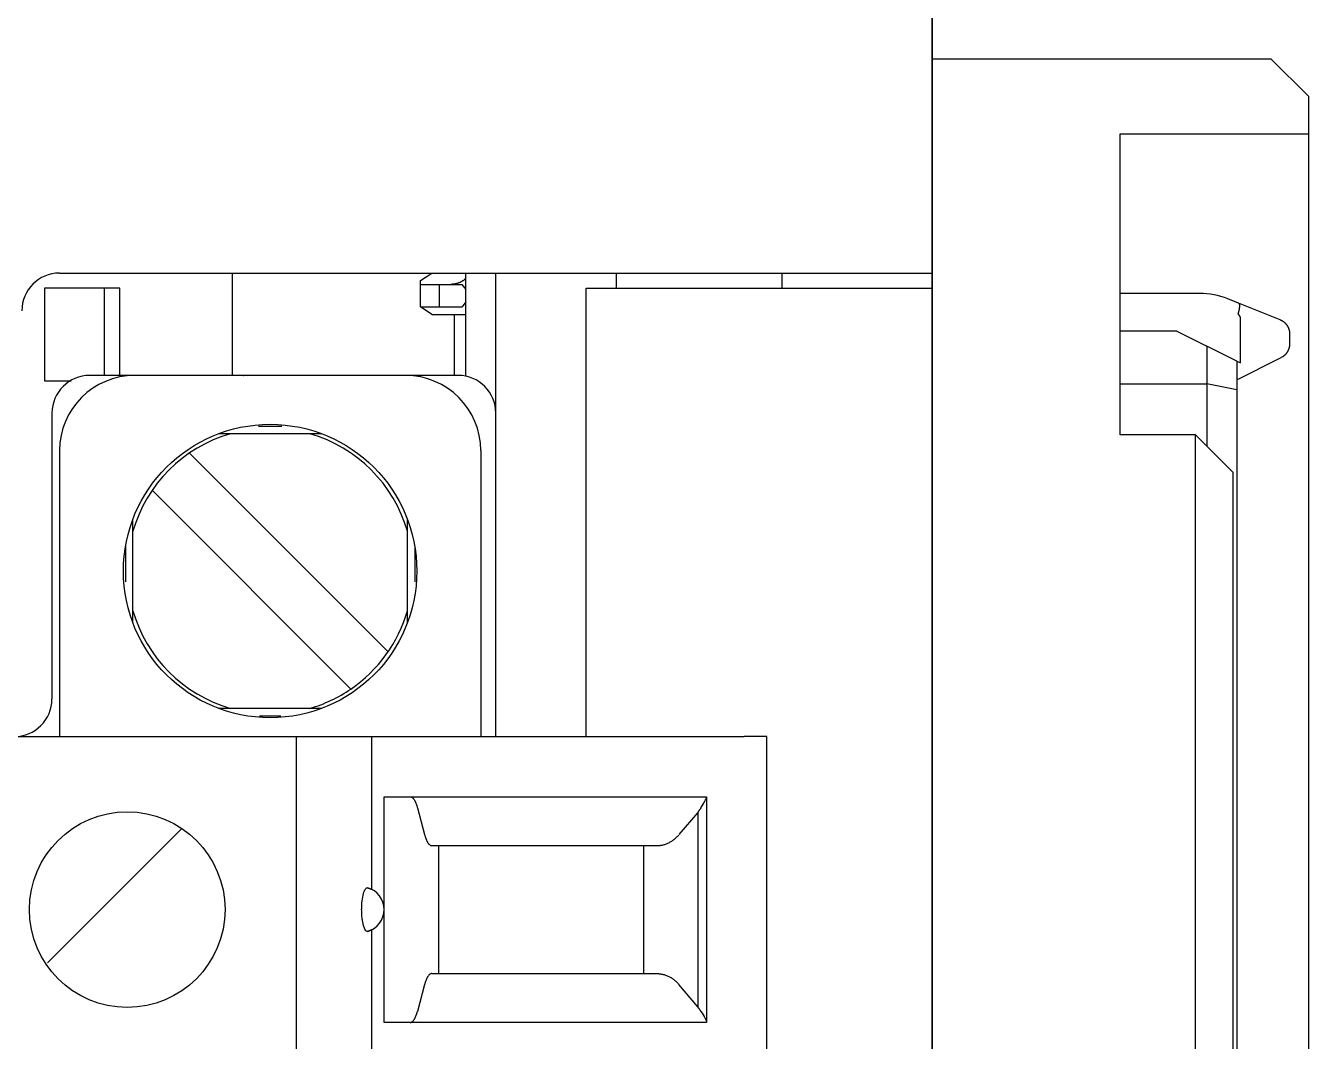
# Model space of a CAD drawing. Header units: millimetres. Extents: x 0 to 900, y 0 to 297.
# Drawn here: x 667.11 to 669.241, y 143.317 to 145.004 of the extents above; entities that cross this region are included whole.
import ezdxf

# ---------------------------------------------------------------- set-up
doc = ezdxf.new("R2010")
doc.units = ezdxf.units.MM

msp = doc.modelspace()

# ---------------------------------------------------------------- linework, layer by layer
at = {"color": 7, "linetype": 'Continuous'}
for p, q in [((668.61628072, 139.68042821), (668.61628072, 150.80542821)), ((668.61628072, 150.80542821), (668.61628072, 139.68042821)), ((668.61628072, 144.94917821), (669.17878072, 144.94917821)), ((669.24128072, 144.88667821), (669.17878072, 144.94917821)), ((669.24128072, 144.88667821), (669.24128072, 142.21167821)), ((668.92878072, 144.32417821), (668.92878072, 144.82417821)), ((668.92878072, 144.82417821), (669.24128072, 144.82417821)), ((667.16628072, 144.59292821), (668.61628072, 144.59292821)), ((667.45377947, 144.42292821), (667.45377947, 144.59292946)), ((667.76628072, 144.58042821), (667.78503072, 144.59292821)), ((667.84128072, 144.42166571), (667.84128072, 144.59292821)), ((667.89128072, 143.82292821), (667.89128072, 144.59292946)), ((668.09128197, 144.59292946), (668.09128197, 144.56792946)), ((668.36628072, 144.59292821), (668.36628072, 144.56792821)), ((667.14128072, 144.56792821), (667.14128072, 144.41417821)), ((667.26628072, 144.56792821), (667.14128072, 144.56792821)), ((667.24128197, 144.42292821), (667.24128072, 144.56792821)), ((667.26628197, 144.42292821), (667.26628072, 144.56792821)), ((667.76628072, 144.53667821), (667.76628072, 144.58042821)), ((667.76628072, 144.57417946), (667.79753072, 144.57417821)), ((667.79753072, 144.57417946), (667.83502947, 144.57417946)), ((667.79753072, 144.53667821), (667.79753072, 144.57417946)), ((667.83502947, 144.57417946), (667.84128197, 144.56542946)), ((668.04128072, 143.82292946), (668.04128072, 144.56792821)), ((668.04128072, 144.56792821), (668.61628072, 144.56792821)), ((667.84128197, 144.54542821), (667.83508197, 144.53667821)), ((669.06095822, 144.55917821), (668.92878197, 144.55917946)), ((669.12517697, 144.54312071), (669.10738197, 144.55023821)), ((669.19431572, 144.51546446), (669.12517697, 144.54312071)), ((667.78503072, 144.52417821), (667.76628072, 144.53667821)), ((667.76628072, 144.53667821), (667.83508197, 144.53667821)), ((667.78503072, 144.52417821), (667.84128072, 144.52417821)), ((667.82253072, 144.42292946), (667.82252947, 144.52417821)), ((669.12829447, 144.44379571), (669.12829447, 144.51990946)), ((669.02252947, 144.49667821), (668.92878197, 144.49667821)), ((669.02253072, 144.49667821), (669.07253072, 144.47167821)), ((669.21003072, 144.49225321), (669.21003072, 144.47494196)), ((669.12253072, 144.44667946), (669.07253197, 144.47167821)), ((669.07253197, 144.47167821), (669.07253197, 144.40899071)), ((669.12253072, 144.41574071), (669.19621072, 144.45258071)), ((669.12253072, 144.44667821), (669.12829572, 144.44379696)), ((669.12253072, 144.44667821), (669.12253072, 142.65167821)), ((667.14128072, 144.41417821), (667.18564697, 144.41417821)), ((667.82877947, 144.42292821), (667.21627947, 144.42292821)), ((667.47225947, 144.42293196), (667.47262197, 144.42292821)), ((668.92878072, 144.40917821), (669.07253197, 144.40899071)), ((669.07253197, 144.40899071), (669.07253072, 144.30542821)), ((669.12253072, 144.39882196), (669.07253197, 144.40899071)), ((667.15378197, 144.36043071), (667.15378197, 143.88543071)), ((667.53572072, 144.33825321), (667.49683197, 144.33825196)), ((667.60214822, 144.32605321), (667.43041447, 144.32605321)), ((669.05378072, 144.32417821), (668.92878072, 144.32417821)), ((669.11628072, 144.26167821), (669.05378072, 144.32417821)), ((669.05378197, 142.77417946), (669.05378197, 144.32418071)), ((667.16628072, 144.29792946), (667.16628072, 143.82292821)), ((667.71228072, 143.96380071), (667.38215447, 144.29392946)), ((667.86628197, 144.29792946), (667.86628197, 143.82292821)), ((669.11628072, 142.83667821), (669.11628072, 144.26167821)), ((667.65041072, 143.90192946), (667.32028197, 144.23205821)), ((667.28815822, 144.01206196), (667.28815822, 144.18379321)), ((667.74440697, 144.01206196), (667.74440697, 144.18379571)), ((667.27595697, 144.13865071), (667.27595822, 144.07996571)), ((667.75660447, 144.13865321), (667.75660447, 144.07996571)), ((667.60214697, 143.86980446), (667.43041572, 143.86980446)), ((667.49831947, 143.85760446), (667.53424322, 143.85760446)), ((666.82878072, 143.82292946), (668.30377947, 143.82292946)), ((667.56014697, 141.34292946), (667.56014697, 143.82292821)), ((667.68505947, 143.56893321), (667.68505947, 143.82292821)), ((668.34128197, 143.82292821), (668.30377947, 143.82292821)), ((668.34128197, 141.34292946), (668.34128197, 143.82292821)), ((667.70578447, 143.72292821), (668.24128072, 143.72292821)), ((667.70578447, 143.34792821), (667.70578447, 143.72292821)), ((668.23399072, 143.70767633), (668.23572385, 143.71051633)), ((668.23572385, 143.71051633), (668.2372816, 143.71311683)), ((668.2372816, 143.71311683), (668.23863335, 143.71546583)), ((668.23863335, 143.71546583), (668.23974947, 143.71754821)), ((668.23974947, 143.71754821), (668.24058447, 143.71932321)), ((668.24058447, 143.71932321), (668.24110272, 143.72075846)), ((668.24110272, 143.72075846), (668.24128072, 143.72183946)), ((668.24128072, 143.72292821), (668.24128072, 143.34792821)), ((667.76093072, 143.70462196), (667.77289072, 143.65998321)), ((668.22665697, 143.69702321), (668.19557822, 143.65998321)), ((668.22665697, 143.69702321), (668.22665697, 143.37383321)), ((668.23212197, 143.70462196), (668.23399072, 143.70767633)), ((667.14637822, 143.44722196), (667.36944447, 143.67028571)), ((667.78473072, 143.64168071), (668.15849572, 143.64168071)), ((667.79621447, 143.64168071), (667.79621447, 143.42917946)), ((668.13715197, 143.42917946), (668.13715197, 143.64168071)), ((667.67062697, 143.55924758), (667.6712976, 143.56192696)), ((667.6712976, 143.56192696), (667.67203635, 143.56432696)), ((667.67203635, 143.56432696), (667.6728306, 143.56640908)), ((667.6728306, 143.56640908), (667.67367635, 143.56816821)), ((667.67367635, 143.56816821), (667.67456947, 143.56958883)), ((667.67456947, 143.56958883), (667.67549372, 143.57064558)), ((667.67549372, 143.57064558), (667.67643672, 143.57132746)), ((667.67643672, 143.57132746), (667.6773951, 143.57163321)), ((667.6773951, 143.57163321), (667.67836072, 143.57155696)), ((667.6683691, 143.53911921), (667.66851385, 143.54277321)), ((667.66851385, 143.54277321), (667.6687551, 143.54635908)), ((667.6687551, 143.54635908), (667.6690926, 143.54985008)), ((667.6690926, 143.54985008), (667.66952072, 143.55319196)), ((667.66952072, 143.55319196), (667.67003397, 143.55633058)), ((667.67003397, 143.55633058), (667.67062697, 143.55924758)), ((667.66825447, 143.53542946), (667.66833235, 143.53727608)), ((667.6683336, 143.53358033), (667.66825447, 143.53542946)), ((667.66833235, 143.53727608), (667.6683691, 143.53911921)), ((667.6683691, 143.53173746), (667.6683336, 143.53358033)), ((667.66851385, 143.52808158), (667.6683691, 143.53173746)), ((667.66875572, 143.52449008), (667.66851385, 143.52808158)), ((667.66909197, 143.52101071), (667.66875572, 143.52449008)), ((667.66929385, 143.51933046), (667.66909197, 143.52101071)), ((667.66951785, 143.51769233), (667.66929385, 143.51933046)), ((667.67003135, 143.51454321), (667.66951785, 143.51769233)), ((667.6706276, 143.51160758), (667.67003135, 143.51454321)), ((667.67129747, 143.50893183), (667.6706276, 143.51160758)), ((667.67282885, 143.50445358), (667.67129747, 143.50893183)), ((667.67367885, 143.50268508), (667.67282885, 143.50445358)), ((667.67456897, 143.50126921), (667.67367885, 143.50268508)), ((667.67548897, 143.50021683), (667.67456897, 143.50126921)), ((667.6764376, 143.49953008), (667.67548897, 143.50021683)), ((667.67739947, 143.49922383), (667.6764376, 143.49953008)), ((667.67836072, 143.49930321), (667.67739947, 143.49922383)), ((667.68505947, 143.09268446), (667.68505947, 143.50192321)), ((667.78473072, 143.42917946), (668.15849572, 143.42917946)), ((667.77289072, 143.41087321), (667.76093072, 143.36623571)), ((668.22665697, 143.37383321), (668.19557822, 143.41087321)), ((668.24128072, 143.34792821), (667.70578447, 143.34792821)), ((668.23212197, 143.36623571), (668.23398235, 143.36319446)), ((668.23398235, 143.36319446), (668.2357101, 143.36036371)), ((668.2357101, 143.36036371), (668.23727572, 143.35775008)), ((668.23727572, 143.35775008), (668.23863447, 143.35539008)), ((668.23863447, 143.35539008), (668.23974585, 143.35331671)), ((668.23974585, 143.35331671), (668.24057772, 143.35155046)), ((668.24057772, 143.35155046), (668.24110072, 143.35010696)), ((668.24110072, 143.35010696), (668.24128072, 143.34901696))]:
    msp.add_line(p, q, dxfattribs=at)
for points in [[(667.84148947, 144.58391571), (667.84075947, 144.58327071), (667.84038897, 144.58295521), (667.84001447, 144.58264446), (667.83963585, 144.58233946), (667.83925322, 144.58203946), (667.83886822, 144.58174446), (667.83847947, 144.58145446), (667.83808685, 144.58117071), (667.83769072, 144.58089196), (667.83729247, 144.58061808), (667.83689072, 144.58034946), (667.8364861, 144.58008746), (667.83607822, 144.57983071), (667.8356686, 144.57957933), (667.83525572, 144.57933321), (667.83484097, 144.57909371), (667.83442322, 144.57885946), (667.83400397, 144.57863121), (667.83358197, 144.57840821), (667.83315897, 144.57819183), (667.83273322, 144.57798071), (667.83230635, 144.57777546), (667.83187697, 144.57757571), (667.8314476, 144.57738233), (667.83101572, 144.57719446), (667.8305831, 144.57701296), (667.83014822, 144.57683696), (667.8297136, 144.57666733), (667.82927697, 144.57650321), (667.8288411, 144.57634483), (667.82840322, 144.57619196), (667.82796597, 144.57604558), (667.82752697, 144.57590446), (667.82708835, 144.57576983), (667.82664822, 144.57564071), (667.82620835, 144.57551733), (667.82576697, 144.57539946), (667.82532947, 144.57528746), (667.82489072, 144.57518071), (667.8244556, 144.57508008), (667.82401947, 144.57498446), (667.82357872, 144.57489483), (667.82313697, 144.57481071), (667.82268747, 144.57473121), (667.82223697, 144.57465821), (667.82181547, 144.57459083), (667.82139322, 144.57452821), (667.82101272, 144.57447421), (667.82063197, 144.57442196), (667.82014922, 144.57437333), (667.81966572, 144.57433196), (667.81893122, 144.57428208), (667.81819572, 144.57425071), (667.81723847, 144.57420846), (667.81628072, 144.57417821)], [(669.12517697, 144.54312071), (669.12539197, 144.54301446), (669.1254961, 144.54294783), (669.12559447, 144.54287321), (669.12569347, 144.54278733), (669.12578572, 144.54269446), (669.12587747, 144.54258996), (669.12596197, 144.54247946), (669.1260471, 144.54235508), (669.12612447, 144.54222571), (669.12620222, 144.54208208), (669.12627197, 144.54193446), (669.1263416, 144.54177046), (669.12640322, 144.54160321), (669.12646385, 144.54142058), (669.12651697, 144.54123571), (669.12656935, 144.54103283), (669.12661447, 144.54082821), (669.12665785, 144.54060633), (669.12669447, 144.54038321), (669.12672835, 144.54014233), (669.12675572, 144.53990071), (669.12677997, 144.53964221), (669.12679822, 144.53938321), (669.12681297, 144.53910646), (669.12682197, 144.53882946), (669.12682722, 144.53853571), (669.12682697, 144.53824196), (669.12682197, 144.53793133), (669.12681197, 144.53762071), (669.12679747, 144.53729496), (669.12677822, 144.53696946), (669.12675422, 144.53662871), (669.12672572, 144.53628821), (669.12669222, 144.53593358), (669.12665447, 144.53557946), (669.12661097, 144.53521108), (669.12656322, 144.53484321), (669.12651135, 144.53446546), (669.12645572, 144.53408821), (669.12639497, 144.53370233), (669.12633072, 144.53331696), (669.12626072, 144.53291471), (669.12618697, 144.53251321), (669.12610522, 144.53209283), (669.12601947, 144.53167321), (669.1259371, 144.53127233), (669.12585197, 144.53087196), (669.12577247, 144.53050621), (669.12569197, 144.53014071), (669.12557722, 144.52966271), (669.12545822, 144.52918571), (669.12526472, 144.52844183), (669.12506072, 144.52770071), (669.12479272, 144.52672233), (669.12451822, 144.52574571)], [(669.12829447, 144.51990946), (669.12805197, 144.52029946), (669.12793072, 144.52049571), (669.12786947, 144.52059321), (669.12780822, 144.52069071), (669.12774697, 144.52078821), (669.12768572, 144.52088571), (669.12756322, 144.52108196), (669.12744072, 144.52127696), (669.12731697, 144.52147196), (669.1272551, 144.52156946), (669.12719322, 144.52166696), (669.12713135, 144.52176508), (669.12706947, 144.52186321), (669.12694447, 144.52205821), (669.12688197, 144.52215571), (669.12681947, 144.52225321), (669.12675697, 144.52235071), (669.12669447, 144.52244821), (669.12663135, 144.52254571), (669.12656822, 144.52264321), (669.12644322, 144.52283821), (669.12631697, 144.52303321), (669.12618947, 144.52322821), (669.12606322, 144.52342196), (669.12593572, 144.52361696), (669.12580822, 144.52381071), (669.12568197, 144.52400446), (669.12555197, 144.52419946), (669.12541947, 144.52439946), (669.12529572, 144.52458696), (669.12523947, 144.52467196), (669.12518322, 144.52475696), (669.12503697, 144.52497446), (669.12492522, 144.52514146), (669.12481322, 144.52530821), (669.12466585, 144.52552696), (669.12451822, 144.52574571)], [(669.19431572, 144.51546446), (669.19523197, 144.51507696), (669.19568722, 144.51486783), (669.19613822, 144.51464946), (669.19658747, 144.51442083), (669.19703197, 144.51418321), (669.19747447, 144.51393571), (669.19791197, 144.51367946), (669.19834597, 144.51341196), (669.19877447, 144.51313571), (669.19919935, 144.51284996), (669.19961822, 144.51255571), (669.20003197, 144.51225171), (669.20043947, 144.51193946), (669.2008416, 144.51161796), (669.20123697, 144.51128821), (669.2016261, 144.51094971), (669.20200822, 144.51060321), (669.20238372, 144.51024896), (669.20275197, 144.50988696), (669.2031121, 144.50951683), (669.20346447, 144.50913946), (669.2038091, 144.50875608), (669.20414572, 144.50836571), (669.20447297, 144.50796846), (669.20479197, 144.50756446), (669.20510247, 144.50715571), (669.20540447, 144.50674071), (669.20569697, 144.50632058), (669.20598072, 144.50589446), (669.20625447, 144.50546471), (669.20651947, 144.50502946), (669.20677397, 144.50459133), (669.20701947, 144.50414821), (669.2072546, 144.50370246), (669.20748072, 144.50325196), (669.2076966, 144.50279971), (669.20790322, 144.50234321), (669.20809897, 144.50188758), (669.20828572, 144.50142821), (669.20846185, 144.50097108), (669.20862947, 144.50051071), (669.2087866, 144.50004471), (669.20893447, 144.49957571), (669.2090731, 144.49909846), (669.20920072, 144.49861821), (669.20931797, 144.49816796), (669.20942697, 144.49771571), (669.20952097, 144.49730796), (669.20961197, 144.49689946), (669.20969635, 144.49638283), (669.20976822, 144.49586446), (669.20985397, 144.49508083), (669.20990822, 144.49429446), (669.20997985, 144.49327446), (669.21003072, 144.49225321)], [(669.21003072, 144.47494196), (669.21001697, 144.47411571), (669.20999997, 144.47369808), (669.20997572, 144.47328071), (669.2099436, 144.47285858), (669.20990447, 144.47243696), (669.20985797, 144.47201096), (669.20980447, 144.47158571), (669.20974247, 144.47115583), (669.20967322, 144.47072696), (669.2095951, 144.47029558), (669.20950947, 144.46986571), (669.20941572, 144.46943233), (669.20931447, 144.46900071), (669.20920385, 144.46856658), (669.20908572, 144.46813446), (669.20895897, 144.46770083), (669.20882447, 144.46726946), (669.20868022, 144.46683683), (669.20852822, 144.46640696), (669.2083671, 144.46597671), (669.20819822, 144.46554946), (669.20802085, 144.46512158), (669.20783572, 144.46469696), (669.20764022, 144.46427383), (669.20743697, 144.46385446), (669.20722522, 144.46343558), (669.20700572, 144.46302071), (669.20677647, 144.46260858), (669.20653947, 144.46220071), (669.20629447, 144.46179521), (669.20604197, 144.46139446), (669.2057801, 144.46099696), (669.20551072, 144.46060446), (669.2052331, 144.46021621), (669.20494822, 144.45983321), (669.20465435, 144.45945408), (669.20435322, 144.45908071), (669.2040461, 144.45871333), (669.20373197, 144.45835196), (669.20341322, 144.45799783), (669.20308822, 144.45764946), (669.2027491, 144.45730358), (669.20240322, 144.45696446), (669.20204272, 144.45662646), (669.20167447, 144.45629696), (669.2013266, 144.45598758), (669.20097322, 144.45568446), (669.20065035, 144.45541333), (669.20032572, 144.45514446), (669.19989397, 144.45482783), (669.19945447, 144.45452196), (669.19876797, 144.45407546), (669.19806322, 144.45365821), (669.1971426, 144.45310983), (669.19621072, 144.45258071)], [(667.47225947, 144.42293196), (667.47225947, 144.42292946)], [(667.74908697, 143.72292821), (667.74974622, 143.72288008), (667.75040335, 143.72273546), (667.7510576, 143.72249483), (667.75170835, 143.72215883), (667.75235472, 143.72172796), (667.7529961, 143.72120283), (667.75363172, 143.72058408), (667.75414235, 143.72001383), (667.75462197, 143.71941733), (667.75510435, 143.71875583), (667.75549635, 143.71817133), (667.75590147, 143.71752183), (667.75629022, 143.71685321), (667.75669235, 143.71611346), (667.7570406, 143.71543183), (667.75737372, 143.71474258), (667.75769297, 143.71404671), (667.7579906, 143.71336571), (667.75828535, 143.71265921), (667.7585331, 143.71203996), (667.75880747, 143.71132533), (667.75906197, 143.71063508), (667.75931772, 143.70991346), (667.75957685, 143.70915233), (667.75981497, 143.70842483), (667.76007672, 143.70759321), (667.76029847, 143.70686058), (667.76051347, 143.70612583), (667.7607216, 143.70538908), (667.76093072, 143.70462196)], [(668.23212197, 143.70462196), (668.23179347, 143.70409071), (668.2314596, 143.70356258), (668.2311206, 143.70303796), (668.23077647, 143.70251683), (668.23042735, 143.70199908), (668.23007297, 143.70148496), (668.22971347, 143.70097421), (668.2293491, 143.70046733), (668.22897947, 143.69996396), (668.22860485, 143.69946433), (668.22822535, 143.69896846), (668.22784072, 143.69847633), (668.2274511, 143.69798821), (668.2270566, 143.69750371), (668.22665697, 143.69702321)], [(667.77289072, 143.65998321), (667.7730916, 143.65924471), (667.77329935, 143.65850808), (667.77351372, 143.65777333), (667.7737351, 143.65704071), (667.77397272, 143.65628283), (667.7742096, 143.65555508), (667.77448947, 143.65472983), (667.77474447, 143.65400821), (667.77502235, 143.65325396), (667.7752971, 143.65253958), (667.77557122, 143.65185696), (667.77586735, 143.65115121), (667.7761351, 143.65054046), (667.77645472, 143.64984508), (667.7767881, 143.64915621), (667.7771266, 143.64849421), (667.77749122, 143.64782133), (667.77791347, 143.64709271), (667.7783226, 143.64643633), (667.77874985, 143.64580133), (667.7791646, 143.64523283), (667.7796421, 143.64463483), (667.78018722, 143.64402383), (667.78082285, 143.64340521), (667.7814641, 143.64288033), (667.78211035, 143.64244971), (667.78276097, 143.64211383), (667.78341497, 143.64187333), (667.78407185, 143.64172871), (667.78473072, 143.64168071)], [(668.15849572, 143.64168071), (668.15991922, 143.64170346), (668.16127035, 143.64176771), (668.16261697, 143.64187333), (668.1640321, 143.64202908), (668.16536972, 143.64221883), (668.16670335, 143.64244971), (668.16809797, 143.64273583), (668.16941897, 143.64304996), (668.1707361, 143.64340521), (668.1720986, 143.64381796), (668.17339947, 143.64425571), (668.17469647, 143.64473558), (668.17601622, 143.64526958), (668.17729322, 143.64583133), (668.17856572, 143.64643633), (668.17983297, 143.64708521), (668.1810781, 143.64776946), (668.18231085, 143.64849421), (668.18351697, 143.64925046), (668.18471535, 143.65005021), (668.18590047, 143.65089046), (668.1870386, 143.65174583), (668.18818597, 143.65265871), (668.18931897, 143.65361258), (668.19038297, 143.65455846), (668.1914746, 143.65558246), (668.1925501, 143.65664771), (668.1935351, 143.65767558), (668.19456585, 143.65880871), (668.1954966, 143.65988608)], [(667.67836072, 143.57155696), (667.67882185, 143.57142258), (667.67928147, 143.57128221), (667.6797391, 143.57113608), (667.68019485, 143.57098421), (667.68064835, 143.57082646), (667.68109972, 143.57066296), (667.68154922, 143.57049358), (667.68199622, 143.57031846), (667.6824411, 143.57013771), (667.68288372, 143.56995121), (667.68332372, 143.56975896), (667.68376147, 143.56956108), (667.6841966, 143.56935746), (667.68462922, 143.56914821), (667.68505947, 143.56893321)], [(667.68505947, 143.50192321), (667.68462972, 143.50170871), (667.68419685, 143.50149946), (667.68376147, 143.50129596), (667.68332385, 143.50109821), (667.6828836, 143.50090621), (667.6824411, 143.50071983), (667.6819961, 143.50053908), (667.68154897, 143.50036433), (667.68109972, 143.50019521), (667.6806481, 143.50003183), (667.6801946, 143.49987446), (667.6797391, 143.49972283), (667.67928147, 143.49957708), (667.6788221, 143.49943721), (667.67836072, 143.49930321)], [(667.78473072, 143.42917946), (667.78407185, 143.42913108), (667.78341497, 143.42898608), (667.78276097, 143.42874533), (667.78211035, 143.42840908), (667.7814641, 143.42797808), (667.78082285, 143.42745296), (667.78018722, 143.42683408), (667.77967672, 143.42626396), (667.7791971, 143.42566746), (667.7787146, 143.42500583), (667.7783226, 143.42442133), (667.7779176, 143.42377183), (667.77752872, 143.42310321), (667.7771266, 143.42236346), (667.77677835, 143.42168183), (667.77644535, 143.42099271), (667.7761261, 143.42029696), (667.77582847, 143.41961583), (667.77553385, 143.41890933), (667.77528622, 143.41829021), (667.77501197, 143.41757558), (667.7747576, 143.41688533), (667.77450197, 143.41616383), (667.7742431, 143.41540271), (667.7740051, 143.41467533), (667.7737436, 143.41384383), (667.77352197, 143.41311121), (667.77330735, 143.41237646), (667.77309935, 143.41163983), (667.77289072, 143.41087321)], [(668.15849572, 143.42917946), (668.15991922, 143.42915646), (668.16127035, 143.42909196), (668.16261697, 143.42898608), (668.1640321, 143.42883008), (668.16536985, 143.42864008), (668.16670335, 143.42840908), (668.16809797, 143.42812271), (668.16941897, 143.42780846), (668.1707361, 143.42745296), (668.1720986, 143.42704008), (668.17339947, 143.42660221), (668.17469647, 143.42612221), (668.17601622, 143.42558808), (668.17729322, 143.42502646), (668.17856572, 143.42442133), (668.17983297, 143.42377246), (668.1810781, 143.42308821), (668.18231085, 143.42236346), (668.18351697, 143.42160708), (668.18471535, 143.42080746), (668.18590047, 143.41996708), (668.1870386, 143.41911171), (668.18818597, 143.41819871), (668.18931897, 143.41724483), (668.19038297, 143.41629883), (668.1914746, 143.41527471), (668.1925501, 143.41420933), (668.1935351, 143.41318133), (668.19456585, 143.41204808), (668.19549647, 143.41097058)], [(668.23212197, 143.36623571), (668.23179347, 143.36676683), (668.2314596, 143.36729496), (668.2311206, 143.36781971), (668.2307766, 143.36834083), (668.23042735, 143.36885846), (668.23007297, 143.36937258), (668.22971347, 143.36988333), (668.2293491, 143.37039021), (668.22897947, 143.37089333), (668.22860485, 143.37139308), (668.22822535, 143.37188871), (668.22784072, 143.37238071), (668.2274511, 143.37286871), (668.2270566, 143.37335296), (668.22665697, 143.37383321)], [(667.74908697, 143.34792821), (667.74974622, 143.34797696), (667.75040335, 143.34812208), (667.7510576, 143.34836296), (667.75170835, 143.34869908), (667.75235472, 143.34912996), (667.7529961, 143.34965508), (667.75363172, 143.35027383), (667.75414235, 143.35084396), (667.75462197, 143.35144046), (667.75510435, 143.35210196), (667.75549635, 143.35268633), (667.75590147, 143.35333583), (667.75629022, 143.35400446), (667.75669235, 143.35474421), (667.7570406, 143.35542596), (667.75737372, 143.35611508), (667.75769297, 143.35681096), (667.7579906, 143.35749196), (667.75828535, 143.35819846), (667.7585331, 143.35881771), (667.75880747, 143.35953233), (667.75906197, 143.36022258), (667.75931772, 143.36094421), (667.75957685, 143.36170533), (667.75981497, 143.36243283), (667.76007672, 143.36326446), (667.76029847, 143.36399708), (667.76051347, 143.36473183), (667.7607216, 143.36546858), (667.76093072, 143.36623571)]]:
    msp.add_lwpolyline(points, dxfattribs=at)
for centre, radius in [((667.51628197, 144.09792946), 0.24375), ((667.27878072, 143.53542946), 0.1625)]:
    msp.add_circle(centre, radius, dxfattribs=at)
for centre, radius, start, end in [((667.16628072, 144.53042821), 0.0625, 90, 180), ((669.06095822, 144.43417821), 0.125, 68.198583, 90), ((667.21628072, 144.36042946), 0.0625, 90, 180), ((667.29128197, 144.29792946), 0.125, 90.000002, 180), ((667.74128197, 144.29792946), 0.125, 0, 90), ((667.82878072, 144.36042946), 0.0625, 0.000345, 89.999998), ((667.51628197, 144.09792946), 0.2375, 106.15224, 163.847652), ((667.51628197, 144.09792946), 0.2375, 16.152241, 73.847785), ((667.51628197, 144.09792946), 0.2375, 196.15232, 253.847691), ((667.51628197, 144.09792946), 0.2375, 304.38514, 343.847786), ((667.09128072, 143.88542946), 0.0625, 270, 359.99999), ((667.51628197, 144.09792946), 0.2375, 286.15232, 304.38489), ((667.66814822, 143.53542946), 0.03754275, 359.99999, 74.21624), ((667.66814822, 143.53542821), 0.03754275, 285.78376, 0.00001)]:
    msp.add_arc(centre, radius, start, end, dxfattribs=at)

doc.saveas('drawing.dxf')
